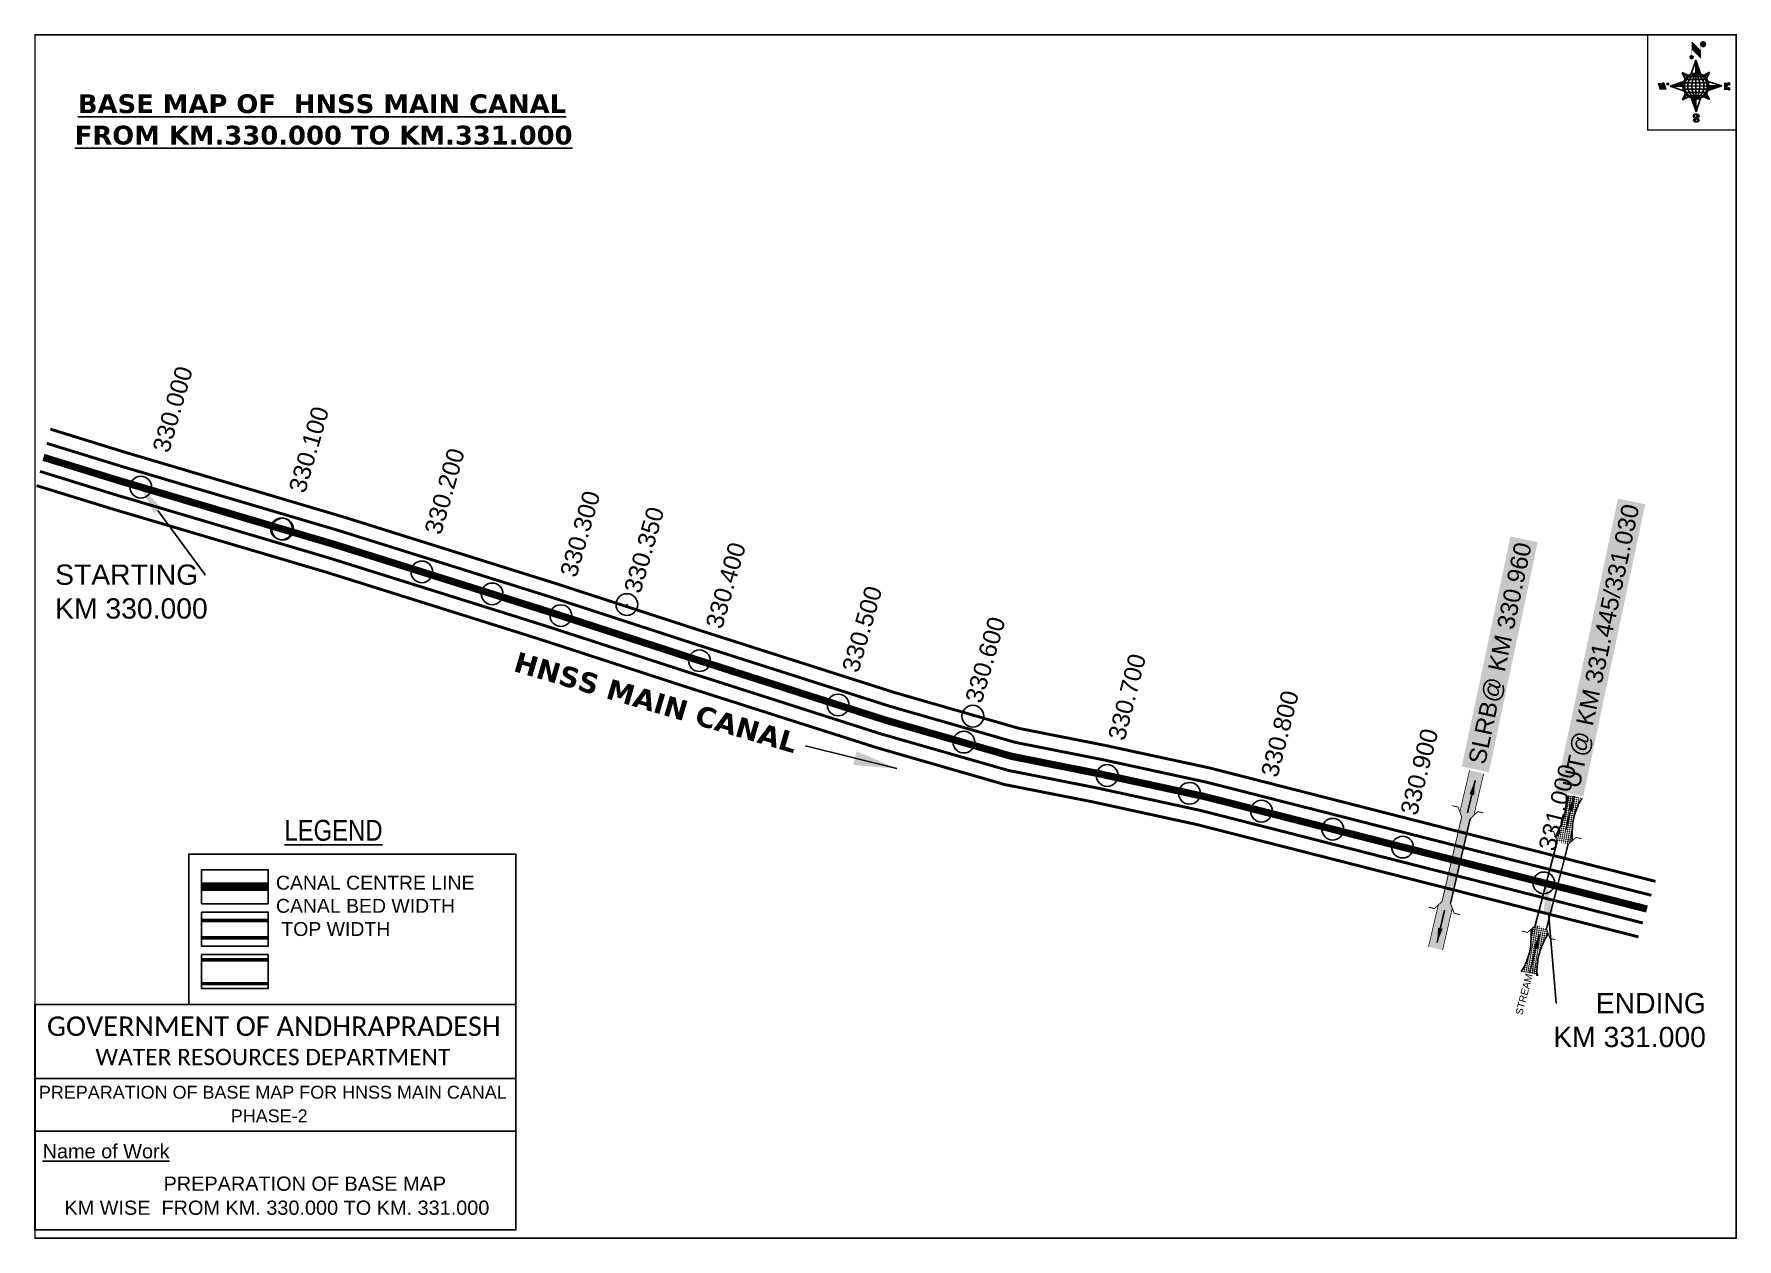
# Model space of a CAD drawing. Header units: inches. Extents: x 794360 to 795537, y 1565807 to 1566639.
import ezdxf
from ezdxf import colors
from ezdxf.entities.mleader import LeaderData, LeaderLine
from ezdxf.enums import TextEntityAlignment as Align
from ezdxf.math import Vec2, Vec3

# ---------------------------------------------------------------- set-up
doc = ezdxf.new("R2010")
doc.units = ezdxf.units.IN
doc.header["$LTSCALE"] = 15
doc.header["$MEASUREMENT"] = 0
doc.header["$PDMODE"] = 32
doc.header["$PDSIZE"] = 15
doc.linetypes.add('ACAD_ISO02W100', pattern=[15, 12, -3])
doc.linetypes.add('HIDDEN2', pattern=[0.1875, 0.125, -0.0625])
for name, color, linetype in [('AQUADUCT', 1, 'Continuous'), ('bord', 1, 'Continuous'), ('CANAL1', 7, 'Continuous'), ('CSMark', 72, 'Continuous'), ('DCBMS', 232, 'Continuous'), ('PAGE', 7, 'Continuous'), ('STRUCTURE', 5, 'Continuous'), ('TEXT', 6, 'Continuous')]:
    doc.layers.add(name, color=color, linetype=linetype)
doc.styles.add('ARIALN', font='ARIALN.TTF')
doc.styles.get("Standard").update_dxf_attribs({"font": 'arial.ttf'})
doc.dimstyles.get("Standard").update_dxf_attribs({"dimtxt": 20, "dimasz": 0.18, "dimexe": 0.18, "dimexo": 0.0625, "dimgap": 0.09, "dimtad": 0, "dimtih": 1, "dimtoh": 1, "dimdec": 4, "dimzin": 0, "dimdsep": 46, "dimtxsty": 'Standard', "dimcen": 0.09, "dimadec": 0, "dimazin": 0, "dimtfac": 1, "dimtdec": 4, "dimtofl": 0, "dimtmove": 0, "dimatfit": 3, "dimfxl": 1, "dimtolj": 1, "dimtzin": 0, "dimarcsym": 0})
pattern_1 = [(267.297113149, (-8720374.938, 50637915.138), (10.5367255337, -0.497431438), [])]
pattern_2 = [(357.297113149, (-8720374.938, 50637915.138), (0.497431438, 10.5367255337), [])]

# ---------------------------------------------------------------- blocks, each defined once
blk = doc.blocks.new('*X26')
at = {"color": 0, "linetype": 'Continuous'}
for p, q in [((6321.6, 240.5), (6322.3, 241.2)), ((6321.6, 240.3), (6322.3, 241)), ((6321.6, 240.1), (6322.3, 240.8)), ((6321.6, 239.9), (6322.4, 240.7)), ((6321.6, 239.8), (6322.4, 240.6)), ((6321.6, 239.6), (6322.5, 240.5)), ((6321.6, 239.4), (6322.5, 240.3)), ((6321.6, 239.2), (6322.6, 240.2)), ((6321.7, 239.1), (6322.6, 240.1)), ((6321.8, 240.8), (6322.4, 241.4)), ((6321.8, 239), (6322.7, 240)), ((6321.8, 239), (6322.8, 239.9)), ((6321.9, 238.9), (6322.9, 239.8)), ((6322, 238.8), (6323, 239.7)), ((6322.1, 241.3), (6322.4, 241.6)), ((6322.1, 238.7), (6323.1, 239.6)), ((6322.2, 238.6), (6323.1, 239.6)), ((6322.3, 238.5), (6323.2, 239.5)), ((6322.4, 238.5), (6323.3, 239.4)), ((6322.5, 238.4), (6323.4, 239.3)), ((6322.7, 238.4), (6323.6, 239.3)), ((6322.8, 238.3), (6323.7, 239.2)), ((6322.9, 238.3), (6323.8, 239.1)), ((6323.1, 238.2), (6323.9, 239.1)), ((6323.2, 238.2), (6324, 239)), ((6323.3, 238.2), (6324.2, 239)), ((6323.5, 238.1), (6324.3, 238.9)), ((6323.7, 238.1), (6324.4, 238.9)), ((6323.8, 238.1), (6324.6, 238.8)), ((6324.1, 238.2), (6324.7, 238.8)), ((6324.3, 238.3), (6324.9, 238.8)), ((6324.6, 238.3), (6325.1, 238.8)), ((6324.8, 238.4), (6325.2, 238.8)), ((6325.1, 238.5), (6325.4, 238.8)), ((6325.4, 238.6), (6325.6, 238.8))]:
    blk.add_line(p, q, dxfattribs=at)
blk = doc.blocks.new('*X25')
at = {"color": 0, "linetype": 'Continuous'}
for p, q in [((6324.4, 240.3), (6324.5, 240.4)), ((6324.6, 240.3), (6324.8, 240.5)), ((6324.7, 240.2), (6325, 240.5)), ((6324.8, 240.2), (6325.2, 240.6)), ((6325, 240.1), (6325.5, 240.6)), ((6325.1, 240.1), (6325.6, 240.6)), ((6325.2, 240), (6325.8, 240.6)), ((6325.3, 240), (6326, 240.6)), ((6325.4, 239.9), (6326.1, 240.6)), ((6325.5, 239.8), (6326.2, 240.5)), ((6325.6, 239.8), (6326.3, 240.5)), ((6325.7, 239.7), (6326.5, 240.4)), ((6325.9, 239.6), (6326.6, 240.3)), ((6326, 239.5), (6326.7, 240.3)), ((6326, 239.4), (6326.8, 240.2)), ((6326.1, 239.3), (6327, 240.2)), ((6326.2, 239.3), (6327.1, 240.1)), ((6326.3, 239.2), (6327.1, 240)), ((6326.4, 239.1), (6327.2, 239.9)), ((6326.5, 239), (6327.3, 239.8)), ((6326.5, 238.9), (6327.4, 239.7)), ((6326.6, 238.8), (6327.5, 239.6)), ((6326.7, 238.7), (6327.5, 239.5)), ((6326.8, 238.6), (6327.6, 239.4)), ((6326.8, 238.5), (6327.7, 239.3)), ((6326.8, 236.5), (6327.4, 237)), ((6326.9, 238.3), (6327.8, 239.2)), ((6326.9, 238.2), (6327.9, 239.1)), ((6326.9, 236.8), (6327.6, 237.4)), ((6327, 238.1), (6327.8, 239)), ((6327, 237.9), (6327.8, 238.8)), ((6327, 237.8), (6327.8, 238.6)), ((6327, 237.6), (6327.8, 238.4)), ((6327, 237.4), (6327.8, 238.2)), ((6327, 237.3), (6327.8, 238)), ((6327, 237.1), (6327.8, 237.9))]:
    blk.add_line(p, q, dxfattribs=at)
blk = doc.blocks.new('H')
at = {"layer": 'bord', "extrusion": (0.000427885, 0.004792, 0.999988)}
h = blk.add_hatch(dxfattribs=at)
h.set_pattern_fill('LINE', color=8, scale=84.387686, angle=-2.7029, style=0)
h.set_pattern_definition(pattern_2)
h.paths.add_polyline_path([(-492, 786, -0.090992), (-448, 775), (-486, 912)])
h = blk.add_hatch(dxfattribs=at)
h.set_pattern_fill('LINE', color=8, scale=84.387686, angle=-92.7029, style=0)
h.set_pattern_definition(pattern_1)
h.paths.add_polyline_path([(-625, 665, -0.090992), (-615, 710), (-751, 671)])
h = blk.add_hatch(dxfattribs=at)
h.set_pattern_fill('LINE', color=8, scale=84.387686, angle=-2.7029, style=0)
h.set_pattern_definition(pattern_2)
h.paths.add_polyline_path([(-504, 533, -0.090992), (-549, 543), (-510, 406)])
h = blk.add_hatch(dxfattribs=at)
h.set_pattern_fill('LINE', color=8, scale=84.387686, angle=-92.7029, style=0)
h.set_pattern_definition(pattern_1)
h.paths.add_polyline_path([(-246, 647), (-372, 653, -0.090992), (-382, 609)])
for p, q in [((-519, 1020, -1217), (-435, 927, -1216)), ((-516, 1087, -1217), (-432, 994, -1217)), ((-538, 774, -1216), (-487, 906, -1216)), ((-487, 906, -1216), (-493, 780, -1216)), ((-487, 906, -1216), (-448, 769, -1216)), ((-865, 701, -1215), (-847, 638, -1215)), ((-847, 700, -1215), (-829, 637, -1215)), ((-829, 699, -1215), (-811, 636, -1215)), ((-829, 699, -1215), (-811, 698, -1215)), ((-811, 698, -1215), (-794, 635, -1215)), ((-752, 665, -1215), (-615, 704, -1215)), ((-627, 794, -1216), (-567, 760, -1216)), ((-627, 794, -1216), (-584, 747, -1215)), ((-599, 731, -1215), (-627, 794, -1216)), ((-421, 753, -1216), (-359, 781, -1216)), ((-359, 781, -1216), (-405, 739, -1216)), ((-359, 781, -1216), (-392, 721, -1215)), ((-379, 693, -1215), (-246, 641, -1215)), ((-213, 669, -1215), (-217, 601, -1215)), ((-752, 665, -1215), (-625, 659, -1215)), ((-619, 614, -1215), (-752, 665, -1215)), ((-639, 526, -1214), (-606, 585, -1215)), ((-639, 526, -1214), (-593, 568, -1215)), ((-577, 553, -1215), (-639, 526, -1214)), ((-511, 400, -1214), (-549, 537, -1214)), ((-460, 533, -1215), (-511, 400, -1214)), ((-505, 527, -1214), (-511, 400, -1214)), ((-371, 513, -1214), (-431, 546, -1215)), ((-371, 513, -1214), (-414, 560, -1215)), ((-399, 576, -1215), (-371, 513, -1214)), ((-246, 641, -1215), (-383, 603, -1215)), ((-373, 647, -1215), (-246, 641, -1215)), ((-197, 600, -1215), (-194, 668, -1215))]:
    blk.add_line(p, q, dxfattribs=at)
at = {"layer": 'bord', "color": 8, "linetype": 'ByBlock', "extrusion": (0.000427885, 0.004792, 0.999988)}
for p, q in [((-375, 679, -1215), (-620, 691, -1215)), ((-386, 711, -1215), (-605, 722, -1215)), ((-411, 744, -1216), (-578, 752, -1216)), ((-493, 780, -1216), (-505, 527, -1214)), ((-373, 647, -1215), (-625, 659, -1215)), ((-378, 616, -1215), (-623, 628, -1215)), ((-392, 585, -1215), (-611, 595, -1215)), ((-420, 555, -1215), (-587, 562, -1215))]:
    blk.add_line(p, q, dxfattribs=at)
at = {"layer": 'bord', "extrusion": (0.000427885, 0.004792, 0.999988), "elevation": -1212}
for points, const_width in [([(-522, 960), (-516, 1093)], 1.61), ([(-434, 933), (-428, 1066)], 1.61), ([(-870, 707), (-846, 706)], 0.642), ([(-829, 643), (-821, 678)], 0.642), ([(-793, 641), (-782, 694)], 0.642), ([(-223, 676), (-174, 673)], 0.706), ([(-829, 643), (-855, 644)], 0.642), ([(-811, 642), (-784, 641)], 0.642), ([(-177, 605), (-226, 607)], 0.706), ([(-195, 645), (-185, 644)], 0.706)]:
    blk.add_lwpolyline(points, dxfattribs=dict(at, const_width=const_width))
for points, const_width in [([(-414, 1073, 1), (-398, 1058, 1)], 22.3), ([(-530, 950, 1), (-520, 939, 1)], 14.8), ([(-776, 697, 1), (-769, 690, 1)], 8.9), ([(-180, 618, 1), (-173, 611, 1)], 9.79), ([(-178, 667, 1), (-171, 660, 1)], 9.79), ([(-490, 362, 1), (-498, 369, 1)], 11.1), ([(-525, 322, 1), (-533, 329, 1)], 11.1)]:
    blk.add_lwpolyline(points, format="xyb", close=True, dxfattribs=dict(at, const_width=const_width))
for points in [[(-537, 317), (-531, 310), (-520, 307), (-505, 307), (-494, 310), (-486, 318), (-487, 326), (-491, 333), (-494, 336), (-503, 341), (-522, 347), (-530, 352), (-534, 355), (-537, 363), (-537, 373), (-530, 381), (-520, 384), (-504, 384), (-493, 380), (-487, 373)], [(-522, 348), (-526, 354), (-528, 361), (-528, 371), (-526, 375), (-521, 381), (-515, 384)], [(-505, 307), (-499, 312), (-497, 319), (-497, 327), (-501, 335), (-509, 343)]]:
    blk.add_lwpolyline(points, dxfattribs=at)
at = {"layer": 'bord', "extrusion": (0.000427885, 0.004792, 0.999988)}
for centre, radius in [((-406, 1065, -1212), 22.3), ((-525, 944, -1212), 14.8), ((-773, 694, -1212), 8.9), ((-498, 659, -1212), 127), ((-177, 615, -1212), 9.79), ((-174, 663, -1212), 9.79), ((-494, 365, -1212), 11.1), ((-529, 325, -1212), 11.1)]:
    blk.add_circle(centre, radius, dxfattribs=at)
at = {"layer": 'bord', "color": 8, "linetype": 'ByBlock', "extrusion": (0.000427885, 0.004792, 0.999988)}
for centre, radius, start, end in [((-482, 658, -1212), 128, 94.9254, 259.6691), ((-437, 656, -1212), 141, 113.2864, 241.308), ((-316, 651, -1212), 222, 142.5892, 212.0053), ((-560, 662, -1212), 141, 293.2864, 61.308), ((-681, 668, -1212), 222, 322.5892, 32.0053), ((-515, 660, -1212), 128, 274.9254, 79.6691)]:
    blk.add_arc(centre, radius, start, end, dxfattribs=at)
at = {"layer": 'bord', "extrusion": (0.000427885, 0.004792, 0.999988)}
for points in [[(-516, 1093, -1212), (-431, 1000, -1212), (-519, 1026, -1212), (-434, 933, -1212)], [(-864, 707, -1212), (-846, 706, -1212), (-846, 644, -1212), (-829, 643, -1212)], [(-829, 705, -1212), (-811, 704, -1212), (-811, 642, -1212), (-793, 641, -1212)], [(-193, 674, -1212), (-197, 606, -1212), (-213, 675, -1212), (-216, 607, -1212)]]:
    blk.add_solid(points, dxfattribs=at)
at = {"layer": 'bord', "extrusion": (0.000427885, 0.004792, 0.999988), "xscale": 7.977342409717546, "yscale": 7.977342408231451, "zscale": 7.977342408476333, "rotation": 138.0840426661453}
for name, p in [('*X25', (38301, -31929, -1212)), ('*X26', (38314, -31951, -1212))]:
    blk.add_blockref(name, p, dxfattribs=at)
blk = doc.blocks.new('UT')
at = {"layer": 'STRUCTURE'}
h = blk.add_hatch(dxfattribs=at)
h.set_pattern_fill('DASH', color=150, scale=8, angle=-39.6278, style=0)
h.set_pattern_definition([(320.372247933, (-4370.464, -6260.8811), (1.40800153113, 0.132407282), [1, -1])])
h.paths.add_polyline_path([(765163, 1700681.9), (765165.6, 1700680.6), (765167.2, 1700680.3), (765169.1, 1700680), (765172.4, 1700679.6), (765176.4, 1700679.3), (765179.5, 1700679.5), (765183.1, 1700679.9), (765187.7, 1700680.9), (765188.9, 1700681.2), (765193.1, 1700682.2), (765196.1, 1700680.2), (765196.1, 1700672.2), (765193.1, 1700670.2), (765190.5, 1700670.8), (765188.1, 1700671.3), (765185.5, 1700671.8), (765183.6, 1700672.1), (765181, 1700672.5), (765180.3, 1700672.5), (765178.5, 1700672.6), (765176.7, 1700672.6), (765174.6, 1700672.5), (765172.5, 1700672.3), (765170.4, 1700672), (765168.5, 1700671.7), (765166.1, 1700671.2), (765165, 1700670.8), (765163, 1700669.7)])
h.paths.add_polyline_path([(765259.1, 1700682.2), (765256.1, 1700680.2), (765256.1, 1700672.2), (765259.1, 1700670.2), (765261.9, 1700671), (765264.4, 1700671.6), (765266.4, 1700672), (765269.1, 1700672.5), (765272.7, 1700673), (765276.1, 1700673.1), (765278.6, 1700672.9), (765281.2, 1700672.7), (765283.9, 1700672.3), (765286.4, 1700671.9), (765288, 1700671.3), (765289.2, 1700670.6), (765289.1, 1700682.7), (765287.6, 1700681.8), (765285.7, 1700681.2), (765283, 1700680.7), (765281.2, 1700680.4), (765276.7, 1700679.9), (765272.7, 1700679.9), (765268.7, 1700680.3), (765264.8, 1700681), (765261.2, 1700681.7)])
at = {"layer": 'STRUCTURE', "color": 150, "const_width": 0.628}
for points in [[(765190.1, 1700688.2), (765190.1, 1700684.2), (765196.1, 1700680.2), (765256.1, 1700680.2), (765262.1, 1700684.2), (765262.1, 1700688.2)], [(765190.1, 1700664.2), (765190.1, 1700668.2), (765196.1, 1700672.2), (765256.1, 1700672.2), (765262.1, 1700668.2), (765262.1, 1700664.2)]]:
    blk.add_lwpolyline(points, dxfattribs=at)
at = {"layer": 'STRUCTURE', "color": 150}
for points in [[(765196.1, 1700680.2), (765256.1, 1700680.2)], [(765196.1, 1700672.2), (765256.1, 1700672.2)], [(765196.1, 1700672.2), (765256.1, 1700672.2)]]:
    blk.add_lwpolyline(points, dxfattribs=at)
at = {"layer": 'STRUCTURE', "color": 0}
blk.add_circle((765226.1, 1700676.2), 1.89, dxfattribs=at)
at = {"layer": 'STRUCTURE', "color": 150}
for points in [[(765163, 1700681.9), (765164.4, 1700681.1), (765167.9, 1700680.2), (765171.2, 1700679.8), (765176.1, 1700679.4), (765184.7, 1700680.3), (765193.1, 1700682.2)], [(765289.1, 1700682.7), (765287.8, 1700681.9), (765284.3, 1700680.9), (765280.9, 1700680.4), (765276.1, 1700679.8), (765267.4, 1700680.5), (765259.1, 1700682.2)], [(765163, 1700669.7), (765164.3, 1700670.6), (765167.8, 1700671.6), (765171.2, 1700672.1), (765176, 1700672.6), (765184.7, 1700672), (765193.1, 1700670.2)], [(765289.2, 1700670.6), (765287.8, 1700671.4), (765284.2, 1700672.3), (765280.9, 1700672.7), (765276.1, 1700673.1), (765267.4, 1700672.2), (765259.1, 1700670.2)]]:
    blk.add_spline(points, degree=3, dxfattribs=at)
at = {"layer": 'STRUCTURE', "color": 0}
blk.add_text('STREAM', height=5, dxfattribs=at).set_placement((765148.2, 1700675.8), align=Align.MIDDLE_CENTER)
for points in [[(765190.9, 1700676), (765164.2, 1700675.8)], [(765289.3, 1700676.7), (765265.4, 1700676.4)]]:
    blk.add_leader(points, dimstyle='Standard', override={"dimasz": 10, "dimgap": 0.09, "dimtad": 0}, dxfattribs=at)
blk = doc.blocks.new('SLB')
at = {"layer": 'STRUCTURE'}
h = blk.add_hatch(dxfattribs=at)
h.set_pattern_fill('DOTS', color=6, scale=20, angle=320.3722, style=0)
h.set_pattern_definition([(320.372247934, (-159.4327, -72.9564), (1.2786241598, 0.5641323054), [0, -1.25])])
h.paths.add_polyline_path([(769699.5, 1706871.1), (769699.5, 1706861.1), (769729.1, 1706861.1), (769732.1, 1706863.1), (769792.1, 1706863.1), (769795.1, 1706861.1), (769824.7, 1706861.1), (769824.7, 1706871.1), (769795.1, 1706871.1), (769792.1, 1706869.1), (769732.1, 1706869.1), (769729.1, 1706871.1)])
at = {"layer": 'STRUCTURE', "color": 6, "linetype": 'ACAD_ISO02W100', "ltscale": 0.5, "const_width": 0.5}
for points in [[(769699.5, 1706871.1), (769729.1, 1706871.1)], [(769795.1, 1706871.1), (769824.7, 1706871.1)], [(769699.5, 1706861.1), (769729.1, 1706861.1)], [(769795.1, 1706861.1), (769824.7, 1706861.1)]]:
    blk.add_lwpolyline(points, dxfattribs=at)
at = {"layer": 'STRUCTURE', "color": 6, "const_width": 0.628}
for points in [[(769726.1, 1706877.1), (769726.1, 1706873.1), (769732.1, 1706869.1), (769792.1, 1706869.1), (769798.1, 1706873.1), (769798.1, 1706877.1)], [(769726.1, 1706855.1), (769726.1, 1706859.1), (769732.1, 1706863.1), (769792.1, 1706863.1), (769798.1, 1706859.1), (769798.1, 1706855.1)]]:
    blk.add_lwpolyline(points, dxfattribs=at)
at = {"layer": 'STRUCTURE', "color": 6}
blk.add_lwpolyline([(769732.1, 1706863.1), (769792.1, 1706863.1)], dxfattribs=at)
blk.add_lwpolyline([(769732.1, 1706863.1), (769792.1, 1706863.1)], dxfattribs=at)
at = {"layer": 'STRUCTURE', "color": 0}
blk.add_circle((769762.1, 1706866.1), 1.24, dxfattribs=at)
for points in [[(769703.8, 1706866), (769726.7, 1706866)], [(769818.6, 1706865.8), (769795.7, 1706865.8)]]:
    blk.add_leader(points, dimstyle='Standard', override={"dimasz": 10, "dimgap": 0.09, "dimtad": 0}, dxfattribs=at)

msp = doc.modelspace()

# ---------------------------------------------------------------- linework, layer by layer
at = {"layer": 'CANAL1', "color": 200, "const_width": 2}
for points in [[(794371.7, 1566366.2), (794424.4, 1566349.9), (794574.7, 1566305.4), (794722.7, 1566259), (794821.7, 1566226.8), (794954.3, 1566184.5), (795040.7, 1566159.6), (795100.4, 1566147.8), (795173.1, 1566132.1), (795326.6, 1566092.9), (795480.6, 1566053.9)], [(794362.2, 1566327.2), (794412.8, 1566311.6), (794563, 1566267.2), (794710.5, 1566220.9), (794809.4, 1566188.7), (794942.7, 1566146.2), (795031.3, 1566120.7), (795092.3, 1566108.7), (795163.9, 1566093.1), (795316.7, 1566054.2), (795468.8, 1566015.6)]]:
    msp.add_lwpolyline(points, dxfattribs=at)
at = {"layer": 'CANAL1', "color": 5, "const_width": 2}
for points in [[(794369.3, 1566356.4), (794421.5, 1566340.3), (794571.8, 1566295.9), (794719.7, 1566249.5), (794818.6, 1566217.3), (794951.4, 1566174.9), (795038.3, 1566149.9), (795098.4, 1566138), (795170.8, 1566122.3), (795324.1, 1566083.3), (795477.7, 1566044.3)], [(794364.6, 1566337), (794415.7, 1566321.2), (794566, 1566276.7), (794713.6, 1566230.4), (794812.5, 1566198.3), (794945.6, 1566155.7), (795033.6, 1566130.5), (795094.3, 1566118.5), (795166.2, 1566102.9), (795319.2, 1566063.9), (795471.8, 1566025.2)]]:
    msp.add_lwpolyline(points, dxfattribs=at)
at = {"layer": 'CANAL1', "color": 1, "linetype": 'HIDDEN2', "ltscale": 8, "const_width": 5}
msp.add_lwpolyline([(794367, 1566346.7), (794418.6, 1566330.8), (794532.2, 1566297.1), (794568.9, 1566286.3), (794716.6, 1566239.9), (794815.6, 1566207.8), (794948.5, 1566165.3), (795036, 1566140.2), (795096.3, 1566128.2), (795168.5, 1566112.6), (795321.6, 1566073.6), (795474.7, 1566034.8)], dxfattribs=at)
at = {"layer": 'CANAL1', "color": 1, "linetype": 'HIDDEN2', "ltscale": 100, "const_width": 6, "elevation": -0.4}
msp.add_lwpolyline([(794522.2, 1566050.2), (794476.2, 1566050.2)], dxfattribs=at)
at = {"layer": 'CANAL1', "color": 5, "const_width": 2.4, "elevation": -0.4}
for points in [[(794522.2, 1566026.9), (794476.2, 1566026.9)], [(794522.2, 1566014.9), (794476.2, 1566014.9)]]:
    msp.add_lwpolyline(points, dxfattribs=at)
at = {"layer": 'CANAL1', "color": 200, "const_width": 2.4, "elevation": -0.4}
for points in [[(794522.2, 1565999.7), (794476.2, 1565999.7)], [(794522.2, 1565983.2), (794476.2, 1565983.2)]]:
    msp.add_lwpolyline(points, dxfattribs=at)
at = {"layer": 'CSMark', "color": 3}
for p in [(794434.2, 1566326.1), (794531.5, 1566297.3), (794532.2, 1566297.1), (794628.4, 1566267.6), (794676.9, 1566252.4), (794724.4, 1566237.4), (794770, 1566245), (794820.1, 1566206.3), (794915.9, 1566175.7), (795009, 1566168), (795002.8, 1566150.1), (795101.8, 1566127), (795158.7, 1566114.7), (795208.4, 1566102.4), (795257.6, 1566089.9), (795305.9, 1566077.6), (795403.4, 1566052.8)]:
    msp.add_point(p, dxfattribs=at)
at = {"layer": 'PAGE', "const_width": 1}
msp.add_lwpolyline([(794361.1, 1565807.5), (795536.3, 1565807.5), (795536.3, 1566638.5), (794361.1, 1566638.5), (794361.1, 1565807.5)], dxfattribs=at)
at = {"layer": 'PAGE'}
for points, const_width in [([(795536.3, 1566638.5), (795475.2, 1566638.5), (795475.2, 1566572.7), (795536.3, 1566572.7)], 1), ([(794467.4, 1566072.6), (794693.2, 1566072.6), (794693.2, 1565968.8), (794467.4, 1565968.8)], 1.2), ([(794361.1, 1565968.8), (794693.2, 1565968.8), (794693.2, 1565813.2), (794361.1, 1565813.2)], 1.2)]:
    msp.add_lwpolyline(points, close=True, dxfattribs=dict(at, const_width=const_width))
at = {"layer": 'PAGE', "elevation": -0.4}
for points in [[(794476.2, 1566061.9), (794522.2, 1566061.9), (794522.2, 1566038.4), (794476.2, 1566038.4)], [(794476.2, 1566032.7), (794522.2, 1566032.7), (794522.2, 1566009.2), (794476.2, 1566009.2)], [(794476.2, 1566003.4), (794522.2, 1566003.4), (794522.2, 1565979.9), (794476.2, 1565979.9)]]:
    msp.add_lwpolyline(points, close=True, dxfattribs=at)
at = {"layer": 'PAGE'}
for points in [[(794361.1, 1565917.8), (794693.2, 1565917.8)], [(794361.1, 1565881.5), (794693.2, 1565881.5)]]:
    msp.add_lwpolyline(points, dxfattribs=at)

# ---------------------------------------------------------------- block references
at = {"layer": 'AQUADUCT', "color": 1, "xscale": 0.0703495379661093, "yscale": 0.07034953800030053, "zscale": 0.07034953795990817, "rotation": 3.078330607406165}
msp.add_blockref('H', (795546, 1566559.1, 85.4), dxfattribs=at)
at = {"layer": 'STRUCTURE', "color": 0}
for name, p, rotation in [('SLB', (2283320.4, 429473.5), 76.89992884593426), ('UT', (2249669.6, 398577.1), 75.46820469077728)]:
    msp.add_blockref(name, p, dxfattribs=dict(at, rotation=rotation))

# ---------------------------------------------------------------- texts
at = {"layer": 'CANAL1', "insert": (794693.9, 1566213), "char_height": 14, "width": 205.129, "attachment_point": 1, "rotation": 343.6638}
msp.add_mtext('\\pi0.96322;{\\fVerdana|b1|i0|c0|p34;HNSS MAIN CANAL}', dxfattribs=at)
at = {"layer": 'CSMark', "color": 1}
for s, rotation, p in [('330.000', 73.9789, (794447.8, 1566350.8)), ('330.100', 73.9789, (794541.9, 1566323)), ('330.200', 73.9789, (794635.7, 1566294.2)), ('330.300', 73.9789, (794729.3, 1566264.8)), ('330.350', 73.9789, (794773.5, 1566253.7)), ('330.400', 73.9789, (794829.9, 1566229.2)), ('330.500', 73.9789, (794924.1, 1566199)), ('330.600', 73.9789, (795009.2, 1566177.8)), ('330.700', 75.7021, (795108, 1566151.9)), ('330.800', 75.7021, (795213.6, 1566126.5)), ('330.900', 75.7021, (795309.9, 1566100.2)), ('331.000', 75.7832, (795405.3, 1566075.6))]:
    msp.add_text(s, height=12, rotation=rotation, dxfattribs=at).set_placement(p, align=Align.MIDDLE_LEFT)
at = {"layer": 'PAGE', "extrusion": (0.000201441, 0.004807, 0.999988), "style": 'ARIALN'}
msp.add_text('%%ULEGEND', height=14.4, rotation=359.9999, dxfattribs=at).set_placement((794567.3, 1566070.3, 7688), align=Align.MIDDLE)
at = {"layer": 'PAGE', "extrusion": (0.000201441, 0.004807, 0.999988)}
for s, height, p in [('PREPARATION OF BASE MAP FOR HNSS MAIN CANAL', 8.878, (794363.8, 1565885, 7687)), ('%%UName of Work', 9.822, (794366.4, 1565843.8, 7685.7))]:
    msp.add_text(s, height=height, rotation=359.9999, dxfattribs=at).set_placement(p)
for s, height, p in [('PHASE-2', 8.88, (794522.9, 1565873.1, 7687)), ('PREPARATION OF BASE MAP', 9.822, (794547.5, 1565826.3, 7685.8)), ('KM WISE  FROM KM. 330.000 TO KM. 331.000', 9.822, (794528.2, 1565809.7, 7685.8))]:
    msp.add_text(s, height=height, rotation=359.9999, dxfattribs=at).set_placement(p, align=Align.MIDDLE_CENTER)
at = {"layer": 'PAGE', "extrusion": (0.000201441, 0.004807, 0.999988), "attachment_point": 1, "text_direction": (1, -1e-06, -0.000201)}
for s, insert, char_height, width in [('CANAL CENTRE LINE CANAL BED WIDTH {\\H2.3717x; }\\P TOP WIDTH{\\H1.9152x; }', (794527.6, 1566057.8, -0.4), 9.6, 168.926), ('\\pi3.5885;{\\fCalibri|b0|i0|c0|p34;\\H1.3333x;GOVERNMENT OF ANDHRAPRADESH\\P\\pi37.073;\\H0.83998x;WATER RESOURCES DEPARTMENT}', (794365.8, 1565960.6, -1.3), 10.059, 321.276)]:
    msp.add_mtext(s, dxfattribs=dict(at, insert=insert, char_height=char_height, width=width))
at = {"layer": 'STRUCTURE', "color": 5, "char_height": 12, "attachment_point": 1, "rotation": 78.0353, "bg_fill": 1, "box_fill_scale": 1.3, "bg_fill_color": 7, "bg_fill_true_color": 16777215, "bg_fill_transparency": 4390977}
for s, insert, width in [('\\pi0.71894;UT@ KM 331.445/331.030', (795416.2, 1566119.3), 198.996), ('\\pi0.43653;SLRB@ KM 330.960', (795351, 1566136), 155.187)]:
    msp.add_mtext(s, dxfattribs=dict(at, insert=insert, width=width))
at = {"layer": 'TEXT', "color": 1, "insert": (794369, 1566597.4), "char_height": 13, "width": 379.826, "attachment_point": 1}
msp.add_mtext('\\pi21.755;{\\fVerdana|b1|i0|c0|p34;\\LBASE MAP OF  HNSS MAIN CANAL \\P\\pi19.564;FROM KM.330.000 TO KM.331.000}', dxfattribs=at)

# ---------------------------------------------------------------- leaders
at = {"layer": 'CANAL1'}
msp.add_leader([(794956.6, 1566131.8), (794893.4, 1566147.6)], dimstyle='Standard', override={"dimasz": 30, "dimgap": 0.09, "dimtad": 0}, dxfattribs=at)
at = {"layer": 'DCBMS', "color": 5}
ml = msp.add_multileader_mtext('Standard', dxfattribs=at)
ml.set_content('STARTING\\PKM 330.000', color=5)
ml.set_leader_properties()
ml.build(insert=Vec2(0, 0))
ml.multileader.update_dxf_attribs({"dogleg_length": 0.36, "arrow_head_size": 20})
ctx = ml.context
ctx.base_point, ctx.char_height, ctx.arrow_head_size, ctx.landing_gap_size, ctx.plane_origin = Vec3(794375, 1566265.6), 14, 20, 0.09, Vec3(794545.8, 1566338.4)
notes = []
notes.append((ctx, [(0, (1, 1, 0), (794478.6, 1566265.6), (-1, 0), 0.36, [(0, [(794434.2, 1566326.1)], 0, [])])]))
ctx.mtext.insert, ctx.mtext.flow_direction = Vec3(794375, 1566272.7), 5
for ctx, leaders in notes:
    for number, flags, end, landing, length, lines in leaders:
        leader = LeaderData()
        leader.index, (leader.has_last_leader_line, leader.has_dogleg_vector, leader.attachment_direction) = number, flags
        leader.last_leader_point, leader.dogleg_vector, leader.dogleg_length = Vec3(end), Vec3(landing), length
        for number, points, colour, breaks in lines:
            line = LeaderLine()
            line.index, line.vertices, line.color, line.breaks = number, Vec3.list(points), colors.encode_raw_color(colour), breaks
            leader.lines.append(line)
        ctx.leaders.append(leader)

# ---------------------------------------------------------------- next in the draw order: leaders
ml = msp.add_multileader_mtext('Standard', dxfattribs=at)
ml.set_content('ENDING \\PKM 331.000', color=5)
ml.set_leader_properties()
ml.build(insert=Vec2(0, 0))
ml.multileader.update_dxf_attribs({"dogleg_length": 0.36, "arrow_head_size": 20})
ctx = ml.context
ctx.base_point, ctx.char_height, ctx.arrow_head_size, ctx.landing_gap_size, ctx.plane_origin = Vec3(795412.2, 1565969.7), 14, 20, 0.09, Vec3(795555.9, 1566182)
ctx.text_align_type = 2
notes = []
notes.append((ctx, [(1, (1, 1, 0), (795411.9, 1565969.7), (1, 0), 0.36, [(0, [(795405, 1566052.4)], 0, [])])]))
ctx.mtext.insert, ctx.mtext.width, ctx.mtext.alignment, ctx.mtext.flow_direction = Vec3(795515.4, 1565976.8), 109.049, 3, 5
ctx.mtext.has_bg_fill, ctx.mtext.bg_color, ctx.mtext.bg_scale_factor, ctx.mtext.bg_transparency, ctx.mtext.use_window_bg_color = 1, -1027028792, 1.5, 0, 1
for ctx, leaders in notes:
    for number, flags, end, landing, length, lines in leaders:
        leader = LeaderData()
        leader.index, (leader.has_last_leader_line, leader.has_dogleg_vector, leader.attachment_direction) = number, flags
        leader.last_leader_point, leader.dogleg_vector, leader.dogleg_length = Vec3(end), Vec3(landing), length
        for number, points, colour, breaks in lines:
            line = LeaderLine()
            line.index, line.vertices, line.color, line.breaks = number, Vec3.list(points), colors.encode_raw_color(colour), breaks
            leader.lines.append(line)
        ctx.leaders.append(leader)

doc.saveas('drawing.dxf')
